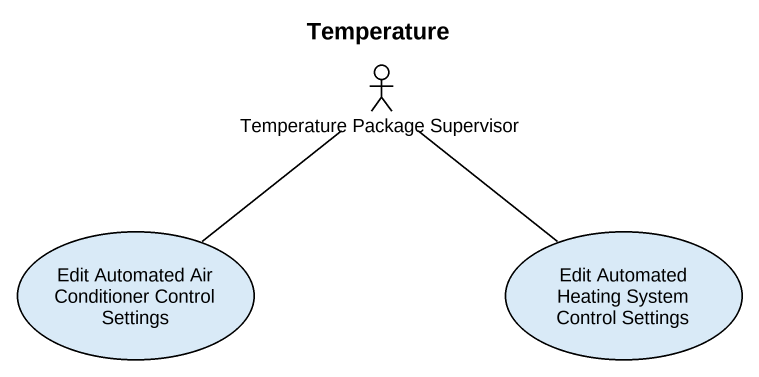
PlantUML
@startuml
title Temperature
actor "Temperature Package Supervisor" as Temperature_Package
usecase "Edit Automated Air Conditioner Control Settings" as Edit_Automated_Air
usecase "Edit Automated Heating System Control Settings" as Edit_Automated_Heating
Edit_Automated_Air -up- Temperature_Package
Edit_Automated_Heating -up- Temperature_Package
@enduml
